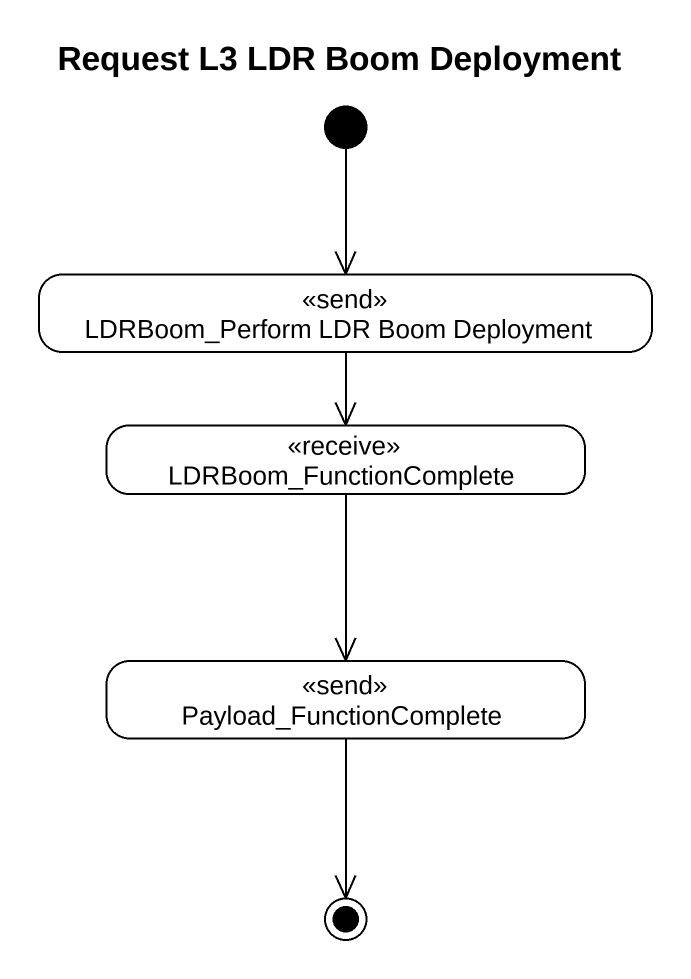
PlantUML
@startuml
title Request L3 LDR Boom Deployment
hide empty description
state "LDRBoom_Perform LDR Boom Deployment" as LDRBoom_Perform_LDR_Boom <<send>>
state LDRBoom_FunctionComplete <<receive>>
state Payload_FunctionComplete <<send>>
[*] --> LDRBoom_Perform_LDR_Boom
LDRBoom_Perform_LDR_Boom --> LDRBoom_FunctionComplete
LDRBoom_FunctionComplete --> Payload_FunctionComplete
Payload_FunctionComplete --> [*]
@enduml
